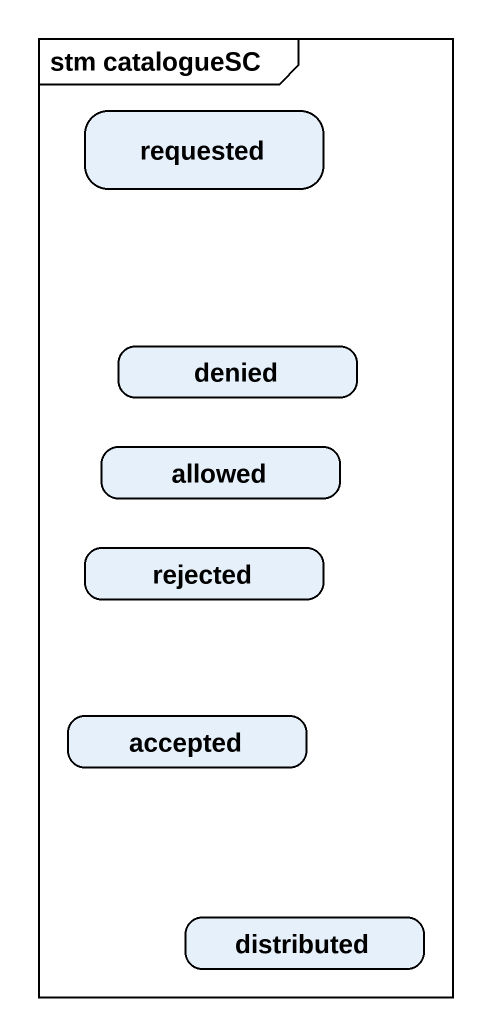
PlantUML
@startuml
mainframe stm catalogueSC
hide empty description
state requested
state denied
state rejected
state allowed
state accepted
state distributed
@enduml
